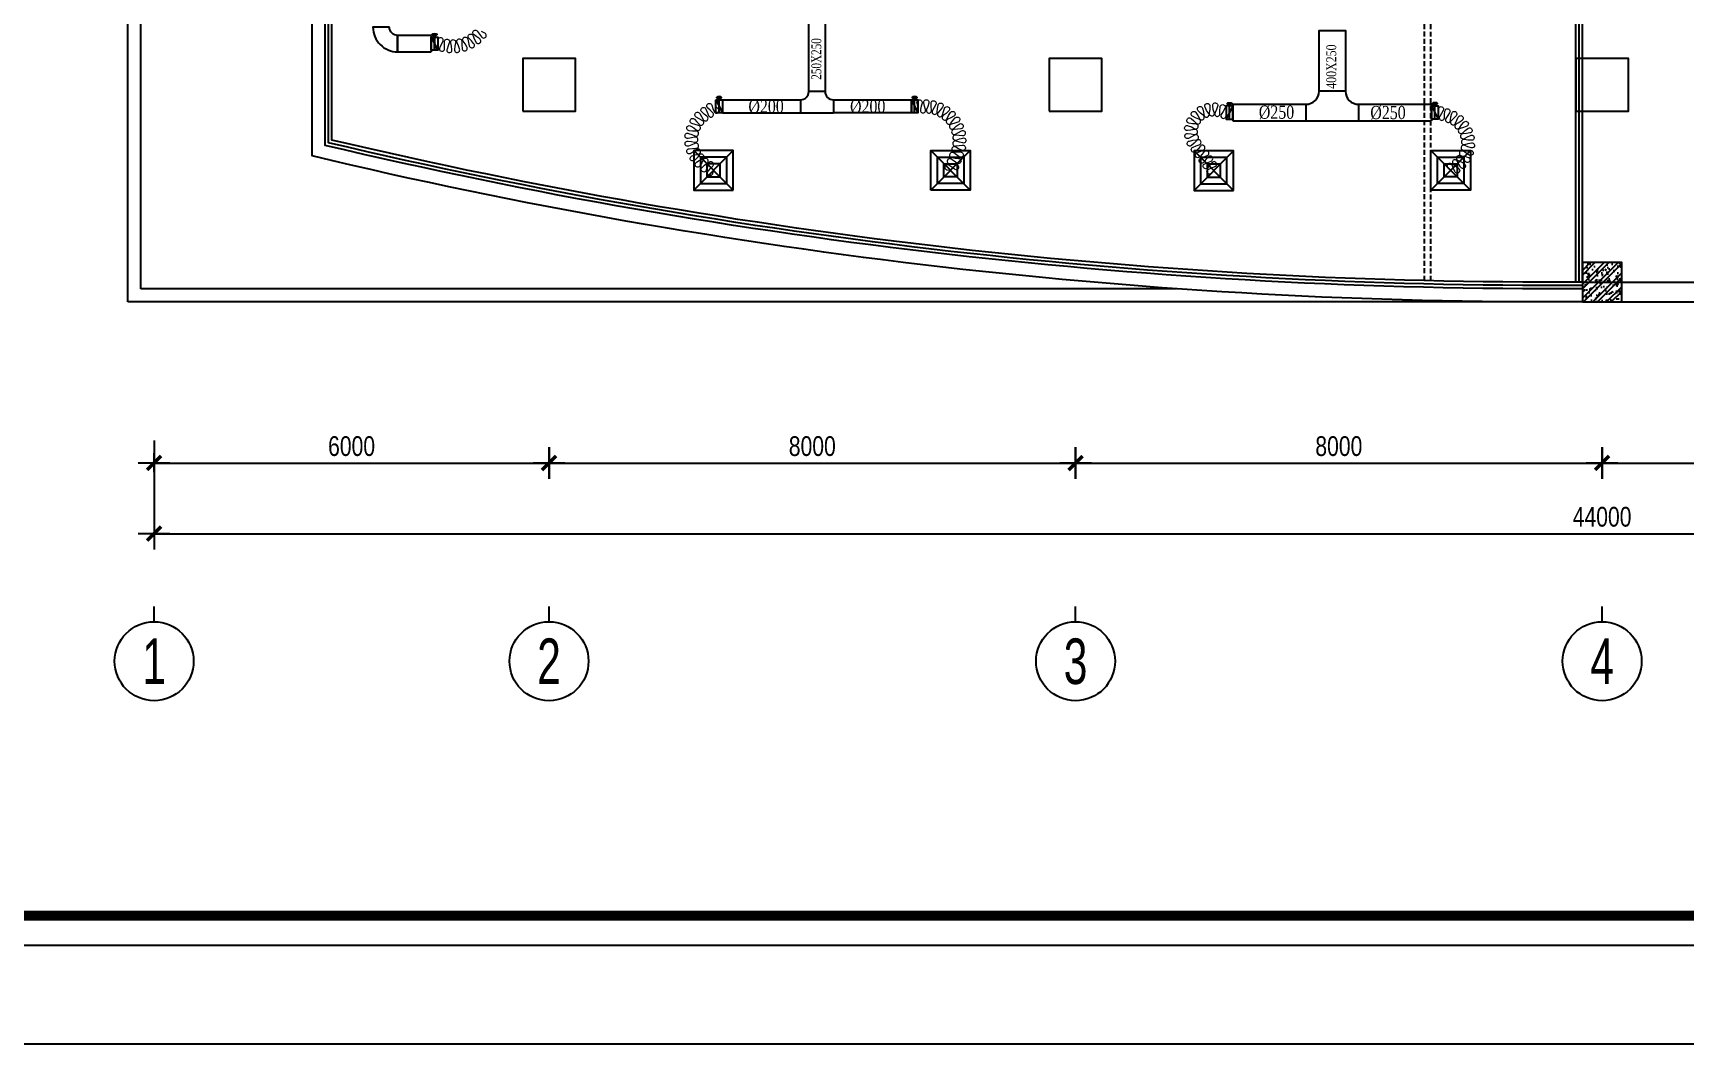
# Model space of a CAD drawing. Header units: metres. Extents: x 352651 to 1421851, y -87441 to -24441.
# Drawn here: x 722942 to 748041, y -87441 to -72072 of the extents above; entities that cross this region are included whole.
import ezdxf
from ezdxf.enums import TextEntityAlignment as Align

# ---------------------------------------------------------------- set-up
doc = ezdxf.new("R2010")
doc.units = ezdxf.units.M
doc.header["$LTSCALE"] = 300
doc.header["$MEASUREMENT"] = 0
doc.header["$PDMODE"] = 2
doc.linetypes.add('DASHED2', pattern=[0.375, 0.25, -0.125])
doc.layers.get('0').update_dxf_attribs({"linetype": 'CONTINUOUS'})
doc.layers.get('Defpoints').update_dxf_attribs({"linetype": 'CONTINUOUS'})
for name, color, linetype in [('0-TEXT', 7, 'CONTINUOUS'), ('0-THAY', 7, 'CONTINUOUS'), ('CUA', 8, 'CONTINUOUS'), ('CUAGIO', 2, 'CONTINUOUS'), ('DIM', 1, 'CONTINUOUS'), ('HATCH', 145, 'CONTINUOUS'), ('KHUAT', 8, 'DASHED2'), ('NOITHAT', 145, 'CONTINUOUS'), ('TEXT', 4, 'CONTINUOUS'), ('THAY', 9, 'CONTINUOUS'), ('TUONG', 7, 'CONTINUOUS'), ('vach', 6, 'CONTINUOUS')]:
    doc.layers.add(name, color=color, linetype=linetype)
doc.layers.add('noi mem', color=5, linetype='BATTING', lineweight=0)
doc.styles.add('CHUKICHTHUOC', font='vnshx.shx', dxfattribs={"width": 0.8, "height": 300, "bigfont": '@extfont2.shx'})
doc.styles.add('CHUTENTRUC', font='VnAvantH.TTF', dxfattribs={"width": 0.8})
doc.styles.add('PHU', font='vntimeh.shx', dxfattribs={"width": 0.8})
doc.linetypes.add('BATTING', pattern='A,0.0001,-0.1,[134,ltypeshp.shx,S=0.1,R=0,X=-0.1,Y=0],-0.2,[134,ltypeshp.shx,S=0.1,R=180,X=0.1,Y=0],-0.1', length=0.4001)
doc.dimstyles.new('150', dxfattribs={"dimscale": 150, "dimtxt": 2, "dimasz": 0.1, "dimexe": 1, "dimexo": 0, "dimgap": 0.7, "dimtad": 1, "dimdec": 0, "dimzin": 0, "dimdsep": 46, "dimtxsty": 'CHUKICHTHUOC', "dimblk": 'ARR', "dimcen": 0, "dimdle": 1, "dimclrd": 3, "dimclre": 3, "dimclrt": 3, "dimadec": 0, "dimazin": 0, "dimtfac": 1, "dimtdec": 0, "dimtix": 1, "dimtmove": 2, "dimatfit": 3, "dimldrblk": 'ARR', "dimfxl": 1, "dimtolj": 1, "dimtzin": 0, "dimarcsym": 0})

# ---------------------------------------------------------------- blocks, each defined once
blk = doc.blocks.new('ARR')
at = {"color": 1}
for p, q in [((-16, 0), (16, 0)), ((0, -16), (0, 16))]:
    blk.add_line(p, q, dxfattribs=at)
at = {"color": 3, "const_width": 3.6}
blk.add_lwpolyline([(-7.1, -7.1), (7.1, 7.1)], dxfattribs=at)
blk = doc.blocks.new('*D196')
at = {"layer": 'Defpoints', "color": 0, "transparency": 16777216}
for p in [(730782, -78749), (738782, -78609), (738782, -78749)]:
    blk.add_point(p, dxfattribs=at)
at = {"layer": 'DIM', "color": 3, "lineweight": -2, "transparency": 16777216}
for p, q in [((730782, -78749), (730782, -78459)), ((738782, -78749), (738782, -78459)), ((730797, -78609), (738767, -78609))]:
    blk.add_line(p, q, dxfattribs=at)
at = {"layer": 'DIM', "color": 3, "lineweight": -2, "transparency": 16777216, "xscale": 15, "yscale": 15, "zscale": 15, "rotation": 180}
blk.add_blockref('ARR', (730782, -78609), dxfattribs=at)
at = {"layer": 'DIM', "color": 3, "lineweight": -2, "transparency": 16777216, "xscale": 15, "yscale": 15, "zscale": 15}
blk.add_blockref('ARR', (738782, -78609), dxfattribs=at)
at = {"layer": 'DIM', "color": 3, "transparency": 16777216, "insert": (734782, -78354), "char_height": 300, "attachment_point": 5, "style": 'CHUKICHTHUOC'}
blk.add_mtext('\\A1;8000', dxfattribs=at)
blk = doc.blocks.new('*D197')
at = {"layer": 'Defpoints', "color": 0, "transparency": 16777216}
for p in [(738782, -78749), (746782, -78609), (746782, -78749)]:
    blk.add_point(p, dxfattribs=at)
at = {"layer": 'DIM', "color": 3, "lineweight": -2, "transparency": 16777216}
for p, q in [((738782, -78749), (738782, -78459)), ((746782, -78749), (746782, -78459)), ((738797, -78609), (746767, -78609))]:
    blk.add_line(p, q, dxfattribs=at)
at = {"layer": 'DIM', "color": 3, "lineweight": -2, "transparency": 16777216, "xscale": 15, "yscale": 15, "zscale": 15, "rotation": 180}
blk.add_blockref('ARR', (738782, -78609), dxfattribs=at)
at = {"layer": 'DIM', "color": 3, "lineweight": -2, "transparency": 16777216, "xscale": 15, "yscale": 15, "zscale": 15}
blk.add_blockref('ARR', (746782, -78609), dxfattribs=at)
at = {"layer": 'DIM', "color": 3, "transparency": 16777216, "insert": (742782, -78354), "char_height": 300, "attachment_point": 5, "style": 'CHUKICHTHUOC'}
blk.add_mtext('\\A1;8000', dxfattribs=at)
blk = doc.blocks.new('*D198')
at = {"layer": 'Defpoints', "color": 0, "transparency": 16777216}
for p in [(746782, -78749), (754782, -78609), (754782, -78749)]:
    blk.add_point(p, dxfattribs=at)
at = {"layer": 'DIM', "color": 3, "lineweight": -2, "transparency": 16777216}
for p, q in [((746782, -78749), (746782, -78459)), ((754782, -78749), (754782, -78459)), ((746797, -78609), (754767, -78609))]:
    blk.add_line(p, q, dxfattribs=at)
at = {"layer": 'DIM', "color": 3, "lineweight": -2, "transparency": 16777216, "xscale": 15, "yscale": 15, "zscale": 15, "rotation": 180}
blk.add_blockref('ARR', (746782, -78609), dxfattribs=at)
at = {"layer": 'DIM', "color": 3, "lineweight": -2, "transparency": 16777216, "xscale": 15, "yscale": 15, "zscale": 15}
blk.add_blockref('ARR', (754782, -78609), dxfattribs=at)
at = {"layer": 'DIM', "color": 3, "transparency": 16777216, "insert": (750782, -78354), "char_height": 300, "attachment_point": 5, "style": 'CHUKICHTHUOC'}
blk.add_mtext('\\A1;8000', dxfattribs=at)
blk = doc.blocks.new('*D201')
at = {"layer": 'Defpoints', "color": 0, "transparency": 16777216}
for p in [(724782, -78265), (768782, -78265), (768782, -79683)]:
    blk.add_point(p, dxfattribs=at)
at = {"layer": 'DIM', "color": 3, "lineweight": -2, "transparency": 16777216}
for p, q in [((724782, -78265), (724782, -79833)), ((768782, -78265), (768782, -79833)), ((724797, -79683), (768767, -79683))]:
    blk.add_line(p, q, dxfattribs=at)
at = {"layer": 'DIM', "color": 3, "lineweight": -2, "transparency": 16777216, "xscale": 15, "yscale": 15, "zscale": 15, "rotation": 180}
blk.add_blockref('ARR', (724782, -79683), dxfattribs=at)
at = {"layer": 'DIM', "color": 3, "lineweight": -2, "transparency": 16777216, "xscale": 15, "yscale": 15, "zscale": 15}
blk.add_blockref('ARR', (768782, -79683), dxfattribs=at)
at = {"layer": 'DIM', "color": 3, "transparency": 16777216, "insert": (746782, -79428), "char_height": 300, "attachment_point": 5, "style": 'CHUKICHTHUOC'}
blk.add_mtext('\\A1;44000', dxfattribs=at)
blk = doc.blocks.new('*D205')
at = {"layer": 'Defpoints', "color": 0, "transparency": 16777216}
for p in [(724782, -78749), (730782, -78609), (730782, -78749)]:
    blk.add_point(p, dxfattribs=at)
at = {"layer": 'DIM', "color": 3, "lineweight": -2, "transparency": 16777216}
for p, q in [((724782, -78749), (724782, -78459)), ((730782, -78749), (730782, -78459)), ((724797, -78609), (730767, -78609))]:
    blk.add_line(p, q, dxfattribs=at)
at = {"layer": 'DIM', "color": 3, "lineweight": -2, "transparency": 16777216, "xscale": 15, "yscale": 15, "zscale": 15, "rotation": 180}
blk.add_blockref('ARR', (724782, -78609), dxfattribs=at)
at = {"layer": 'DIM', "color": 3, "lineweight": -2, "transparency": 16777216, "xscale": 15, "yscale": 15, "zscale": 15}
blk.add_blockref('ARR', (730782, -78609), dxfattribs=at)
at = {"layer": 'DIM', "color": 3, "transparency": 16777216, "insert": (727782, -78354), "char_height": 300, "attachment_point": 5, "style": 'CHUKICHTHUOC'}
blk.add_mtext('\\A1;6000', dxfattribs=at)
blk = doc.blocks.new('cot1')
at = {"layer": 'vach'}
blk.add_lwpolyline([(-400, -400), (400, -400), (400, 400), (-400, 400)], close=True, dxfattribs=at)
blk = doc.blocks.new('TENTRUC')
at = {"layer": '0-THAY'}
blk.add_line((0, -1.4), (0, -0.4), dxfattribs=at)
blk.add_circle((0, -4), 2.6, dxfattribs=at)
at = {"layer": '0-TEXT', "style": 'CHUTENTRUC', "width": 0.7}
blk.add_attdef('E5', text='', height=3, dxfattribs=at).set_placement((0, -4), align=Align.MIDDLE_CENTER)
blk = doc.blocks.new('SAD')
at = {"layer": 'CUAGIO', "color": 8}
for p, q in [((-300, -300), (300, 300)), ((300, -300), (-300, 300))]:
    blk.add_line(p, q, dxfattribs=at)
at = {"layer": 'CUAGIO'}
blk.add_lwpolyline([(300, -300), (300, 300), (-300, 300), (-300, -300)], close=True, dxfattribs=at)
at = {"layer": 'CUAGIO', "color": 8}
for points in [[(200, -200), (200, 200), (-200, 200), (-200, -200)], [(100, -100), (100, 100), (-100, 100), (-100, -100)]]:
    blk.add_lwpolyline(points, close=True, dxfattribs=at)
blk = doc.blocks.new('1-van gio D200')
at = {"layer": 'CUAGIO'}
h = blk.add_hatch(dxfattribs=at)
h.set_pattern_fill('ANSI31', color=256, scale=100, style=0)
edge = h.paths.add_edge_path()
edge.add_ellipse((486127, -58494), major_axis=(-38.1, 0), ratio=0.310482, start_angle=0, end_angle=360, ccw=False)
for p, q in [((486167, -58437), (486087, -58277)), ((486127, -58257), (486127, -58494))]:
    blk.add_line(p, q, dxfattribs=at)
at = {"layer": 'CUAGIO', "const_width": 3}
for points in [[(486127, -58457), (486177, -58457), (486177, -58257), (486077, -58257), (486077, -58457), (486127, -58457)], [(486167, -58437), (486087, -58277)], [(486127, -58257), (486127, -58494)]]:
    blk.add_lwpolyline(points, dxfattribs=at)
at = {"layer": 'CUAGIO'}
blk.add_lwpolyline([(486177, -58457), (486077, -58457), (486077, -58257), (486177, -58257)], close=True, dxfattribs=at)
at = {"layer": 'CUAGIO', "const_width": 5.35}
blk.add_lwpolyline([(486131, -58357, -1), (486123, -58357, -1)], format="xyb", close=True, dxfattribs=at)
at = {"layer": 'CUAGIO', "extrusion": (0, 0, -1)}
blk.add_ellipse((486127, -58494), major_axis=(-38.1, 0), ratio=0.310482, start_param=-1.570796, end_param=4.712389, dxfattribs=at)

msp = doc.modelspace()

# ---------------------------------------------------------------- hatches: boundary and pattern name
at = {"layer": 'NOITHAT', "linetype": 'Continuous'}
h = msp.add_hatch(dxfattribs=at)
h.set_pattern_fill('ANSI32,_O', color=256, scale=400)
h.set_pattern_definition([(45, (376884.75, -388850.56), (-106.066017, 106.066017), []), (45, (376955.46, -388850.56), (-106.066017, 106.066017), [])])
h.paths.add_polyline_path([(746782.1, -75959.6), (746782.1, -75559.6), (746482.1, -75559.6), (746482.1, -75959.6)])
h.paths.add_polyline_path([(747082.1, -75959.6), (747082.1, -75559.6), (746782.1, -75559.6), (746782.1, -75959.6)])
h.paths.add_polyline_path([(746782.1, -75959.6), (746782.1, -76159.6), (747082.1, -76159.6), (747082.1, -75959.6)])
h.paths.add_polyline_path([(746782.1, -76159.6), (746782.1, -75959.6), (746482.1, -75959.6), (746482.1, -76159.6)])
h = msp.add_hatch(dxfattribs=at)
h.set_pattern_fill('AR-CONC,_O', color=256, scale=30)
h.set_pattern_definition([(50, (376884.75, -388850.56), (215.178055, -18.82564), [22.5, -247.5]), (355, (376884.75, -388850.56), (-41.6254, 225.65764), [18, -198]), (100.4514, (376902.68, -388852.12), (173.552815, 206.83186), [19.12206, -210.34263]), (46.1842, (376884.75, -388790.56), (320.17231, -49.6557), [33.75, -371.25]), (96.6356, (376911.43, -388794.7), (280.39881, 292.23536), [28.68309, -315.5139]), (351.1842, (376884.75, -388790.56), (280.39858, 292.23558), [27, -297]), (21, (376914.75, -388805.56), (179.072116, -120.78567), [22.5, -247.5]), (326, (376914.75, -388805.56), (72.9946, 217.54501), [18, -198]), (71.4514, (376929.68, -388815.62), (252.06679, 96.75915), [19.12206, -210.34263]), (37.5, (376884.75, -388850.556), (3.647957, 99.868156), [0, -195.6, 0, -201, 0, -198.75]), (7.5, (376884.75, -388850.56), (78.920861, 118.323514), [0, -114.6, 0, -191.1, 0, -75.75]), (327.5, (376817.85, -388850.556), (160.146731, -6.766462), [0, -75, 0, -234, 0, -310.5]), (317.5, (376787.85, -388850.56), (174.95585, 30.031495), [0, -97.5, 0, -155.4, 0, -220.5])])
h.paths.add_polyline_path([(746782.1, -75959.6), (746782.1, -75559.6), (746482.1, -75559.6), (746482.1, -75959.6)])
h.paths.add_polyline_path([(747082.1, -75959.6), (747082.1, -75559.6), (746782.1, -75559.6), (746782.1, -75959.6)])
h.paths.add_polyline_path([(746782.1, -75959.6), (746782.1, -76159.6), (747082.1, -76159.6), (747082.1, -75959.6)])
h.paths.add_polyline_path([(746782.1, -76159.6), (746782.1, -75959.6), (746482.1, -75959.6), (746482.1, -76159.6)])

# ---------------------------------------------------------------- linework, layer by layer
for const_width in [150, 51.9]:
    msp.add_lwpolyline([(714000.9, -85490.5), (796200.9, -85490.5), (796200.9, -26390.5), (714000.9, -26390.5)], close=True, dxfattribs=dict(const_width=const_width))
at = {"layer": 'CUA', "linetype": 'Continuous'}
for p, q in [((746382.1, -75859.6), (746382.1, -59059.6)), ((746432.1, -75859.6), (746432.1, -59759.6)), ((746482.1, -75859.6), (746482.1, -59759.6))]:
    msp.add_line(p, q, dxfattribs=at)
for points in [[(746476.9, -75959.6, -0.0595991), (727382.1, -73780.3), (727382.1, -70559.6)], [(746475.5, -75909.7, -0.0594735), (727432.1, -73739.9), (727432.1, -70559.6)], [(746474.2, -75859.7, -0.0593477), (727482.1, -73699.5), (727482.1, -70559.6)]]:
    msp.add_lwpolyline(points, format="xyb", dxfattribs=at)
at = {"layer": 'CUAGIO'}
for p, q in [((728482.1, -72108.6), (728482.1, -72358.6)), ((728992.1, -72108.6), (728992.1, -72358.6)), ((734977, -72962.6), (734727, -72962.6)), ((742882.1, -72955.8), (742482.1, -72955.8)), ((733416.8, -73087.6), (733416.8, -73287.6)), ((733416.8, -73287.6), (734602, -73287.6)), ((734602, -73087.6), (734602, -73287.6)), ((735102, -73087.6), (735102, -73287.6)), ((736287.2, -73287.6), (735102, -73287.6)), ((736287.2, -73087.6), (736287.2, -73287.6)), ((741172, -73155.8), (741172, -73405.8)), ((742282.1, -73155.8), (742282.1, -73405.8)), ((743082.3, -73155.8), (743082.3, -73405.8)), ((744192.3, -73155.8), (744192.3, -73405.8))]:
    msp.add_line(p, q, dxfattribs=at)
at = {"layer": 'CUAGIO', "ltscale": 1.5}
for p, q in [((734602, -73287.6), (735102, -73287.6)), ((741172, -73405.8), (744182.1, -73405.8))]:
    msp.add_line(p, q, dxfattribs=at)
at = {"layer": 'CUAGIO'}
msp.add_lwpolyline([(728357.1, -71983.6), (728107.1, -71983.6), (728107.1, -71983.6, 0.4142136), (728482.1, -72358.6), (728482.1, -72358.6), (728482.1, -72108.6, -0.4142136), (728357.1, -71983.6)], format="xyb", close=True, dxfattribs=at)
for points in [[(733416.8, -73087.6), (734602, -73087.6, 0.4142136), (734727, -72962.6), (734727, -71903.5), (734977, -71903.5), (734977, -72962.6, 0.4142136), (735102, -73087.6), (736287.2, -73087.6)], [(741172, -73155.8), (742282.1, -73155.8, 0.4142136), (742482.1, -72955.8), (742482.1, -72035.8), (742882.1, -72035.8), (742882.1, -72955.8, 0.4142136), (743082.1, -73155.8), (744192.3, -73155.8)]]:
    msp.add_lwpolyline(points, format="xyb", dxfattribs=at)
for points in [[(728992.1, -72108.6), (728482.1, -72108.6)], [(728482.1, -72358.6), (728992.1, -72358.6)]]:
    msp.add_lwpolyline(points, dxfattribs=at)
msp.add_lwpolyline([(728992.1, -72133.6), (729042.1, -72133.6), (729042.1, -72333.6), (728992.1, -72333.6)], close=True, dxfattribs=at)
at = {"layer": 'Defpoints', "linetype": 'DASHED2'}
msp.add_lwpolyline([(709050.9, -87440.5), (798150.9, -87440.5), (798150.9, -24440.5), (709050.9, -24440.5)], close=True, dxfattribs=at)
msp.add_lwpolyline([(709050.9, -87440.5), (798150.9, -87440.5), (798150.9, -24440.5), (709050.9, -24440.5)], close=True, dxfattribs=at)
at = {"layer": 'HATCH', "linetype": 'ByBlock'}
msp.add_lwpolyline([(713550.9, -85940.5), (796650.9, -85940.5), (796650.9, -25940.5), (713550.9, -25940.5)], close=True, dxfattribs=at)
at = {"layer": 'KHUAT'}
for p, q in [((744082.1, -75836.9), (744082.1, -58959.6)), ((744182.1, -75839.3), (744182.1, -58959.6))]:
    msp.add_line(p, q, dxfattribs=at)
at = {"layer": 'noi mem', "linetype": 'ByBlock', "ltscale": 1.5}
for points in [[(729092.1, -72233.6), (729093.1, -72182.4, -1.3333333), (729166, -72200.1), (729143.5, -72246.1), (729121.1, -72292.1, 1.3333333), (729194, -72309.8), (729195, -72258.6), (729192.9, -72208, -1.3333333), (729266.8, -72221.4), (729247.1, -72268), (729232, -72317.6, 1.3333333), (729306.7, -72323.7), (729299.9, -72272.3), (729288.1, -72223.1, -1.3333333), (729363.1, -72222), (729352.8, -72271.5), (729347.5, -72323.1, 1.3333333), (729422.1, -72314.7), (729405.5, -72265.6), (729384.5, -72219.6, -1.3333333), (729457.8, -72204.1), (729457.3, -72254.6), (729462, -72306.2, 1.3333333), (729533.5, -72283.7), (729507.8, -72238.7), (729478.3, -72197.6, -1.3333333), (729547.3, -72168.2), (729556.5, -72218), (729571.1, -72267.7, 1.3333333), (729636.9, -72231.8), (729603, -72192.6), (729566.1, -72157.9, -1.3333333), (729628.2, -72115.8), (729646.8, -72162.8), (729670.7, -72208.8, 1.3333333), (729728.4, -72160.9), (729687.5, -72129), (729644.7, -72102.1, -1.3333333), (729697.5, -72048.8), (729724.8, -72091.4), (729757.1, -72131.9, 1.3333333), (729804.5, -72073.8), (729758.2, -72050.3)], [(733282.1, -74159.6), (733267.9, -74208.7, -1.3333333), (733202, -74173), (733235.5, -74134.3), (733268.9, -74095.6, 1.3333333), (733203, -74059.8), (733188.8, -74108.9), (733170.9, -74157.7, -1.3333333), (733107.6, -74117.5), (733144, -74080.5), (733183.4, -74049, 1.3333333), (733124.9, -74002), (733102.6, -74047.3), (733074.4, -74090.9, -1.3333333), (733021.5, -74037.7), (733065.2, -74009.7), (733110.6, -73987.6, 1.3333333), (733063.9, -73928.9), (733032.2, -73968.1), (732995, -74004.4, -1.3333333), (732955.2, -73940.9), (733004, -73923.2), (733053.1, -73911.7, 1.3333333), (733020.6, -73844.1), (732981, -73875.4), (732936.7, -73902.6, -1.3333333), (732911.9, -73831.8), (732963.4, -73825.3), (733013.9, -73825, 1.3333333), (732997, -73751.9), (732951.5, -73773.6), (732902.3, -73790.3, -1.3333333), (732893.7, -73715.8), (732945.4, -73720.9), (732994.7, -73731.7, 1.3333333), (732994.4, -73656.7), (732945.2, -73667.9), (732893.6, -73673.3, -1.3333333), (732901.6, -73598.7), (732950.9, -73615.1), (732996.6, -73636.5, 1.3333333), (733012.9, -73563.3), (732962.4, -73563.3), (732910.9, -73557.2, -1.3333333), (732935.2, -73486.3), (732979.6, -73513.1), (733019.5, -73544.1, 1.3333333), (733051.5, -73476.3), (733002.3, -73465.1), (732953.4, -73447.8, -1.3333333), (732992.7, -73384), (733030.2, -73420), (733062.2, -73459, 1.3333333), (733108.4, -73399.9), (733062.9, -73378.2), (733019, -73350.5, -1.3333333), (733071.5, -73297), (733100, -73340.3), (733122.6, -73385.4, 1.3333333), (733180.8, -73338), (733141.1, -73306.8), (733103.8, -73271.6, -1.3333333), (733165.7, -73229.3), (733184.9, -73276.8), (733203.9, -73324.4, 1.3333333), (733266, -73282.3), (733228.9, -73247.1), (733191.8, -73211.8, -1.3333333), (733253.9, -73169.8), (733272.9, -73217.3), (733291.8, -73264.9, 1.3333333), (733353.9, -73222.8), (733316.8, -73187.6)], [(736387.2, -73187.6), (736374, -73137.7, -1.3333333), (736449, -73136.6), (736437.3, -73186.8), (736425.6, -73237, 1.3333333), (736500.6, -73235.9), (736487.4, -73186.1), (736476.7, -73135.1, -1.3333333), (736551.7, -73137.6), (736537.5, -73187.8), (736518.8, -73235.2, 1.3333333), (736593.2, -73244.8), (736587.2, -73194.2), (736586.4, -73142.1, -1.3333333), (736659.5, -73158.9), (736636, -73205.4), (736608.7, -73248.4, 1.3333333), (736679.8, -73272), (736683.6, -73221.2), (736692.7, -73169.9, -1.3333333), (736761.3, -73200.3), (736729.4, -73241.5), (736694.4, -73278.5, 1.3333333), (736759.7, -73315.2), (736773.1, -73266), (736791.8, -73217.4, -1.3333333), (736853.3, -73260.2), (736814.2, -73294.7), (736772.8, -73324.3, 1.3333333), (736830, -73372.8), (736852.4, -73327.1), (736880, -73282.9, -1.3333333), (736932.3, -73336.6), (736887.4, -73363), (736841, -73384.2, 1.3333333), (736887.9, -73442.7), (736918.7, -73402.1), (736954.2, -73363.9, -1.3333333), (736995.3, -73426.7), (736946.2, -73444), (736896.6, -73456, 1.3333333), (736931.6, -73522.4), (736969.5, -73488.3), (737011.6, -73457.6, -1.3333333), (737040, -73527), (736988.5, -73534.7), (736937.6, -73537.1, 1.3333333), (736959.3, -73608.9), (737003, -73582.7), (737050.1, -73560.5, -1.3333333), (737064.8, -73634.1), (737012.8, -73631.8), (736962.4, -73624.4, 1.3333333), (736970, -73699), (737017.9, -73681.6), (737068.4, -73668.9, -1.3333333), (737068.8, -73743.9), (737018.2, -73731.8), (736970.1, -73714.9, 1.3333333), (736963.3, -73789.6), (737013.7, -73781.7), (737065.7, -73778.8, -1.3333333), (737051.9, -73852.5), (737004.4, -73830.9), (736960.4, -73805.2, 1.3333333), (736939.6, -73877.3), (736990.5, -73879), (737041.9, -73885.2, -1.3333333), (737015.4, -73955.3), (736972.8, -73925.9), (736930.7, -73896.2, 1.3333333), (736903.6, -73966.2), (736954.7, -73972.6), (737005.8, -73979.1, -1.3333333), (736978.6, -74049.1), (736936.5, -74019.4), (736894.4, -73989.7, 1.3333333), (736867.3, -74059.6), (736918.4, -74066.1), (736969.5, -74072.6, -1.3333333), (736942.4, -74142.5), (736900.3, -74112.8), (736858.2, -74083.2, 1.3333333), (736831, -74153.1), (736882.1, -74159.6)], [(740882.1, -74164.2), (740848.4, -74203, -1.3333333), (740804.8, -74141.9), (740852.4, -74122.5), (740900, -74103.2, 1.3333333), (740856.4, -74042.1), (740822.6, -74080.9), (740788.8, -74119.6, -1.3333333), (740745.2, -74058.5), (740792.8, -74039.2), (740840.4, -74019.8, 1.3333333), (740796.9, -73958.7), (740763.1, -73997.5), (740729.3, -74036.2, -1.3333333), (740685.7, -73975.2), (740733.3, -73955.8), (740780.9, -73936.4, 1.3333333), (740737.3, -73875.4), (740703.6, -73914.1), (740669.8, -73952.8, -1.3333333), (740626.2, -73891.8), (740673.8, -73872.4), (740721.4, -73853, 1.3333333), (740677.8, -73792), (740644, -73830.7), (740610.2, -73869.4, -1.3333333), (740566.7, -73808.4), (740614.3, -73789), (740661.8, -73770.6, 1.3333333), (740619.2, -73708.9), (740585.1, -73746.9), (740545.3, -73780.8, -1.3333333), (740510.9, -73714.2), (740561.7, -73701.4), (740612, -73697.1, 1.3333333), (740588.1, -73626), (740545.4, -73652.9), (740497.2, -73673.4, -1.3333333), (740484.4, -73599.5), (740536.6, -73602.5), (740585.9, -73613.4, 1.3333333), (740584.4, -73538.4), (740535.6, -73551.3), (740483.5, -73556.4, -1.3333333), (740493.4, -73482.1), (740542.3, -73500.6), (740586.1, -73525.7, 1.3333333), (740607.1, -73453.7), (740556.7, -73451.4), (740505.4, -73440.7, -1.3333333), (740537.1, -73372.7), (740578.3, -73405.1), (740612.5, -73442.2, 1.3333333), (740654.1, -73379.7), (740606.6, -73362.5), (740561, -73336.9, -1.3333333), (740611.5, -73281.5), (740641.1, -73324.7), (740662.7, -73370.3, 1.3333333), (740721, -73323.2), (740681, -73292.5), (740645, -73254.5, -1.3333333), (740709.9, -73216.7), (740725.2, -73266.8), (740732.1, -73316.8, 1.3333333), (740801.9, -73289.3), (740772.8, -73248), (740749.9, -73201, -1.3333333), (740823.1, -73184.4), (740822.7, -73236.7), (740814.3, -73286.5, 1.3333333), (740889.1, -73281.1), (740873.8, -73233.1), (740866, -73181.3, -1.3333333), (740940.8, -73187.4), (740924.8, -73237.2), (740901.9, -73282.2, 1.3333333), (740974.9, -73299.5), (740974.6, -73249), (740978.8, -73197.8, -1.3333333), (741050.1, -73221.1), (741023.3, -73264.9), (740996.4, -73308.8, 1.3333333), (741067.7, -73332.1), (741072, -73280.8)], [(744292.3, -73280.8), (744296.2, -73229.6, -1.3333333), (744367.6, -73252.5), (744340.8, -73296.4), (744314.1, -73340.4, 1.3333333), (744385.5, -73363.3), (744389.4, -73312), (744393.2, -73260.7, -1.3333333), (744464.6, -73283.6), (744437.9, -73327.6), (744409.2, -73369.4, 1.3333333), (744479.4, -73395.9), (744485.6, -73345.6), (744498.2, -73295, -1.3333333), (744564.8, -73329.4), (744530.8, -73368.9), (744493.3, -73403, 1.3333333), (744555.5, -73445), (744573, -73397.4), (744597, -73351.1, -1.3333333), (744653.9, -73400), (744611.7, -73430.6), (744567.3, -73455.1, 1.3333333), (744618.1, -73510.3), (744646.2, -73468.1), (744680.2, -73428.5, -1.3333333), (744724.3, -73489.2), (744676.1, -73509.3), (744627.3, -73522.9, 1.3333333), (744664, -73588.3), (744701.1, -73553.7), (744743.3, -73523, -1.3333333), (744772.2, -73592.2), (744720.7, -73600.7), (744670.1, -73602.7, 1.3333333), (744690.7, -73674.8), (744734.8, -73649.6), (744782.9, -73629.5, -1.3333333), (744795, -73703.5), (744743, -73699.9), (744693.3, -73690.2, 1.3333333), (744696.7, -73765.1), (744745.4, -73750.8), (744796.9, -73742.3, -1.3333333), (744791.6, -73817.1), (744741.8, -73801.6), (744695.7, -73780.6, 1.3333333), (744681.8, -73854.3), (744732.4, -73851.6), (744784.4, -73855.3, -1.3333333), (744762.1, -73926.9), (744717.2, -73900.3), (744677.1, -73869.2, 1.3333333), (744646.6, -73937.7), (744696.5, -73946.8), (744746.3, -73962.3, -1.3333333), (744708, -74026.8), (744670.5, -73990.6), (744638.7, -73951.2, 1.3333333), (744593.2, -74010.8), (744639.6, -74031.1), (744684.5, -74057.7, -1.3333333), (744632.4, -74111.6), (744604.3, -74067.7), (744582.3, -74022, 1.3333333), (744524.3, -74069.5), (744564.9, -74100), (744603.8, -74133.6, -1.3333333), (744543, -74177.4), (744523.5, -74129.8), (744504, -74082.2, 1.3333333), (744443.2, -74126), (744482.1, -74159.6)]]:
    msp.add_lwpolyline(points, format="xyb", dxfattribs=at)
at = {"layer": 'THAY'}
for p, q in [((724382.1, -76159.6), (724382.1, -56359.6)), ((724582.1, -75959.6), (724582.1, -69159.6)), ((740314.4, -75959.6), (724582.1, -75959.6)), ((746481.6, -76159.6), (724382.1, -76159.6))]:
    msp.add_line(p, q, dxfattribs=at)
at = {"layer": 'THAY', "linetype": 'ByBlock'}
msp.add_lwpolyline([(713550.9, -85940.5), (796650.9, -85940.5), (796650.9, -25940.5), (713550.9, -25940.5)], close=True, dxfattribs=at)
at = {"layer": 'THAY'}
msp.add_lwpolyline([(746482.1, -76159.6, -0.0601002), (727182.1, -73941.6), (727182.1, -70559.6)], format="xyb", dxfattribs=at)
at = {"layer": 'TUONG'}
for p, q in [((746482.1, -75859.6), (746482.1, -76159.6)), ((746482.1, -75859.6), (749182.1, -75859.6)), ((746482.1, -76159.6), (749082.1, -76159.6))]:
    msp.add_line(p, q, dxfattribs=at)
msp.add_lwpolyline([(709050.9, -87440.5), (798150.9, -87440.5), (798150.9, -24440.5), (709050.9, -24440.5)], close=True, dxfattribs=at)
at = {"layer": 'vach'}
msp.add_lwpolyline([(746482.1, -76159.6), (747082.1, -76159.6), (747082.1, -75559.6), (746482.1, -75559.6)], close=True, dxfattribs=at)

# ---------------------------------------------------------------- block references
at = {"layer": 'CUAGIO', "rotation": 180}
for p in [(1215169.1, -130591), (1219493.9, -131544.9), (1222464.2, -131544.9), (1230369.3, -131638.2)]:
    msp.add_blockref('1-van gio D200', p, dxfattribs=at)
at = {"layer": 'CUAGIO', "xscale": -1, "rotation": 180}
msp.add_blockref('1-van gio D200', (254994.9, -131638.2), dxfattribs=at)
at = {"layer": 'CUAGIO'}
for p in [(733282.1, -74159.6), (740882.1, -74164.2)]:
    msp.add_blockref('SAD', p, dxfattribs=at)
at = {"layer": 'CUAGIO', "xscale": -1}
for p in [(736882.1, -74159.6), (744482.1, -74159.6)]:
    msp.add_blockref('SAD', p, dxfattribs=at)
at = {"layer": 'TEXT', "xscale": 230.7692307693651, "yscale": 230.7692307692487, "zscale": 230.7692307692666}
for p, values in [((724782.1, -80699.4), {'E5': '1'}), ((730782.1, -80699.4), {'E5': '2'}), ((738782.1, -80699.4), {'E5': '3'}), ((746782.1, -80699.4), {'E5': '4'})]:
    msp.add_blockref('TENTRUC', p, dxfattribs=at).add_auto_attribs(values)
at = {"layer": 'vach'}
for p in [(730782.1, -72859.6), (738782.1, -72859.6), (746782.1, -72859.6)]:
    msp.add_blockref('cot1', p, dxfattribs=at)

# ---------------------------------------------------------------- texts
at = {"layer": 'CUAGIO', "color": 2, "style": 'PHU', "width": 0.75}
msp.add_text('250x250', height=150, rotation=90, dxfattribs=at).set_placement((734918.6, -72467), align=Align.CENTER)
at = {"layer": 'CUAGIO', "color": 2, "insert": (742744.3, -72920.7), "char_height": 150, "width": 1487.132, "attachment_point": 7, "rotation": 90, "style": 'PHU'}
msp.add_mtext('400x250', dxfattribs=at)
at = {"layer": 'CUAGIO', "color": 2, "char_height": 200, "width": 931.778, "style": 'PHU'}
for s, insert, attachment_point in [('%%C200', (734348.6, -73087.6), 3), ('%%C200', (735355.4, -73087.6), 1), ('%%C250', (742103.7, -73175.3), 3), ('%%C250', (743260.5, -73181), 1)]:
    msp.add_mtext(s, dxfattribs=dict(at, insert=insert, attachment_point=attachment_point))

# ---------------------------------------------------------------- dimensions: what is measured, and where the dimension line sits
at = {"layer": 'DIM'}
for base, p1, p2, picture, middle in [((730782.1, -78609.2), (724782.1, -78748.6), (730782.1, -78748.6), '*D205', (727782.1, -78354.2)), ((768782.1, -79682.9), (724782.1, -78264.9), (768782.1, -78264.9), '*D201', (746782.1, -79427.9)), ((738782.1, -78609.2), (730782.1, -78748.6), (738782.1, -78748.6), '*D196', (734782.1, -78354.2)), ((746782.1, -78609.2), (738782.1, -78748.6), (746782.1, -78748.6), '*D197', (742782.1, -78354.2)), ((754782.1, -78609.2), (746782.1, -78748.6), (754782.1, -78748.6), '*D198', (750782.1, -78354.2))]:
    dim = msp.add_linear_dim(base=base, p1=p1, p2=p2, dimstyle='150', dxfattribs=at)
    dim.commit()
    dim.dimension.update_dxf_attribs({"geometry": picture, "text_midpoint": middle})

doc.saveas('drawing.dxf')
